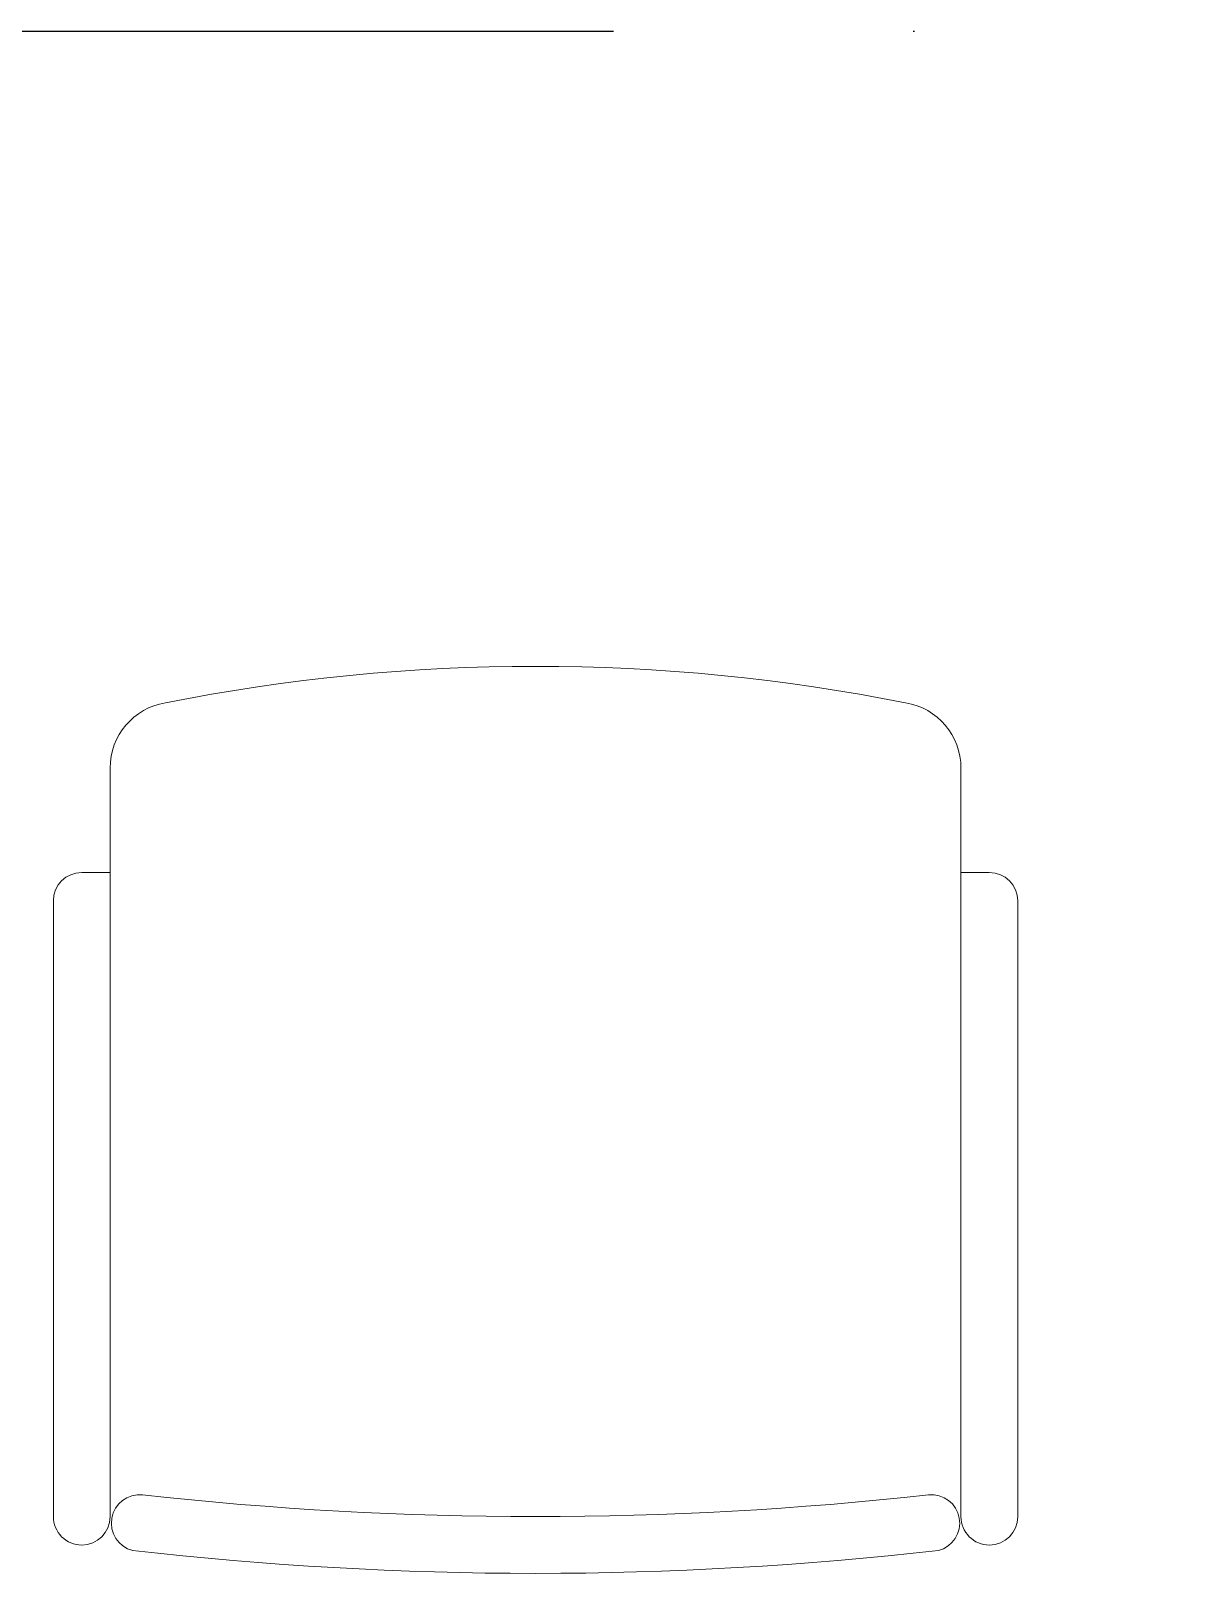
# Model space of a CAD drawing. Header units: inches. Extents: x -246178 to 57169, y -29325 to 19878.
# Drawn here: x 33063 to 33673, y -8885 to -8066 of the extents above; entities that cross this region are included whole.
import ezdxf

# ---------------------------------------------------------------- set-up
doc = ezdxf.new("R2010")
doc.units = ezdxf.units.IN
doc.header["$LTSCALE"] = 25
doc.header["$MEASUREMENT"] = 0
doc.linetypes.add('DASHDOT', pattern=[25.4, 12.7, -6.35, 0, -6.35])
doc.layers.add('00-Ground Floor$0$LOADING', color=253, linetype='Continuous', lineweight=5)
doc.layers.add('F-ALRM-CLNG-CNDT', color=51, linetype='DASHDOT', lineweight=25)

# ---------------------------------------------------------------- blocks, each defined once
blk = doc.blocks.new('00-Ground Floor$0$GF21016-P')
at = {"layer": '00-Ground Floor$0$LOADING', "extrusion": (-1.24384e-09, -1.20261e-09, -1)}
for p, q in [((0.01278, 0.01793), (0.01278, 0.41365)), ((0.46278, 0.01793), (0.46278, 0.41365)), ((-0.00222, 0.35848), (0.01278, 0.35848)), ((0.47778, 0.35848), (0.46278, 0.35848)), ((-0.01722, 0.01793), (-0.01722, 0.34348)), ((0.49278, 0.01793), (0.49278, 0.34348)), ((0.47778, 0.00293), (0.47778, 0.00293))]:
    blk.add_line(p, q, dxfattribs=at)
for centre, radius, start, end in [((-0.23778, -0.5362), 1.00364, 78.75684, 101.24316), ((-0.04778, 0.41365), 0.035, 0, 80.65572), ((-0.42778, 0.41365), 0.035, 99.34428, 180), ((0.00222, 0.34348), 0.015, 0, 90), ((-0.47778, 0.34348), 0.015, 90, 180), ((-0.02845, 0.01455), 0.01501, 284.3864, 95.52091), ((-0.23778, 1.89282), 1.8749, 263.6341, 276.3659), ((-0.4471, 0.01455), 0.01501, 84.47909, 255.6136), ((0.00222, 0.01793), 0.015, 270, 0), ((0.00222, 0.01793), 0.015, 180, 270), ((-0.47778, 0.01793), 0.015, 270, 0), ((-0.47778, 0.01793), 0.015, 180, 270), ((-0.23778, 1.87344), 1.8855, 263.51186, 276.48814)]:
    blk.add_arc(centre, radius, start, end, dxfattribs=at)

msp = doc.modelspace()

# ---------------------------------------------------------------- linework, layer by layer
at = {"layer": 'F-ALRM-CLNG-CNDT'}
msp.add_lwpolyline([(30512.82, -8065.55), (33825.69, -8065.55, -0.414214), (33900.69, -8140.55), (33900.69, -8488.58)], format="xyb", dxfattribs=at)

# ---------------------------------------------------------------- block references
at = {"layer": '00-Ground Floor$0$LOADING', "color": 1, "extrusion": (-2.67576e-11, 2.24019e-05, 1), "xscale": -1000.000000000002, "yscale": 1000.000000000002, "zscale": -1000.000000000002, "rotation": 2.511235315694194e-05}
msp.add_blockref('00-Ground Floor$0$GF21016-P', (33567.22, -8868.86, -0.18), dxfattribs=at)

doc.saveas('drawing.dxf')
